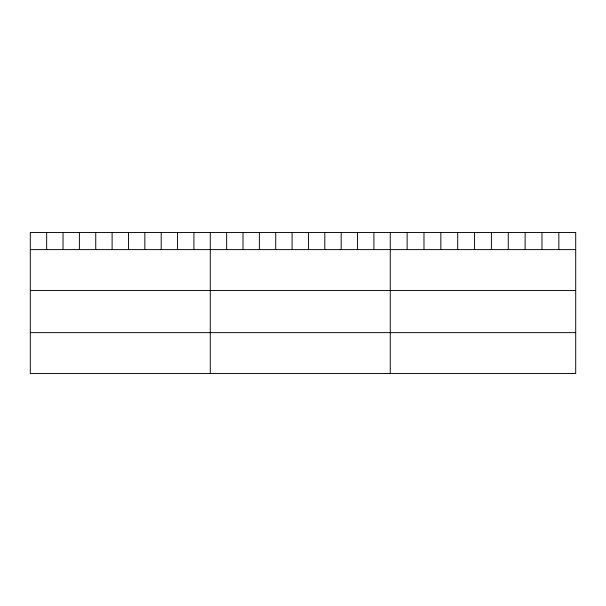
<?xml version="1.0" encoding="UTF-8"?>
<svg xmlns="http://www.w3.org/2000/svg" width="606" height="606" viewBox="0 0 606 606"><rect width="100%" height="100%" fill="white"/><g stroke="black" fill="none" stroke-linecap="round" stroke-linejoin="round"><path stroke-width="0.91" d="M575.7 249.611L575.7 373.531L30.3 373.531L30.3 232.469L575.7 232.469L575.7 249.611L30.3 249.611M30.3 290.501L575.7 290.501M30.3 332.641L575.7 332.641M558.846 232.469L558.846 249.611M541.984 232.469L541.984 249.611M525.129 232.469L525.129 249.611M508.267 232.469L508.267 249.611M491.413 232.469L491.413 249.611M474.551 232.469L474.551 249.611M457.697 232.469L457.697 249.611M440.835 232.469L440.835 249.611M423.98 232.469L423.98 249.611M407.118 232.469L407.118 249.611M390.264 232.469L390.264 373.531M373.902 232.469L373.902 249.611M357.54 232.469L357.54 249.611M341.178 232.469L341.178 249.611M324.816 232.469L324.816 249.611M308.454 232.469L308.454 249.611M292.092 232.469L292.092 249.611M275.73 232.469L275.73 249.611M259.368 232.469L259.368 249.611M243.006 232.469L243.006 249.611M226.644 232.469L226.644 249.611M210.282 232.469L210.282 373.531M193.92 232.469L193.92 249.611M177.558 232.469L177.558 249.611M161.196 232.469L161.196 249.611M144.834 232.469L144.834 249.611M128.472 232.469L128.472 249.611M112.11 232.469L112.11 249.611M95.748 232.469L95.748 249.611M79.386 232.469L79.386 249.611M63.024 232.469L63.024 249.611M46.662 232.469L46.662 249.611"/></g></svg>
